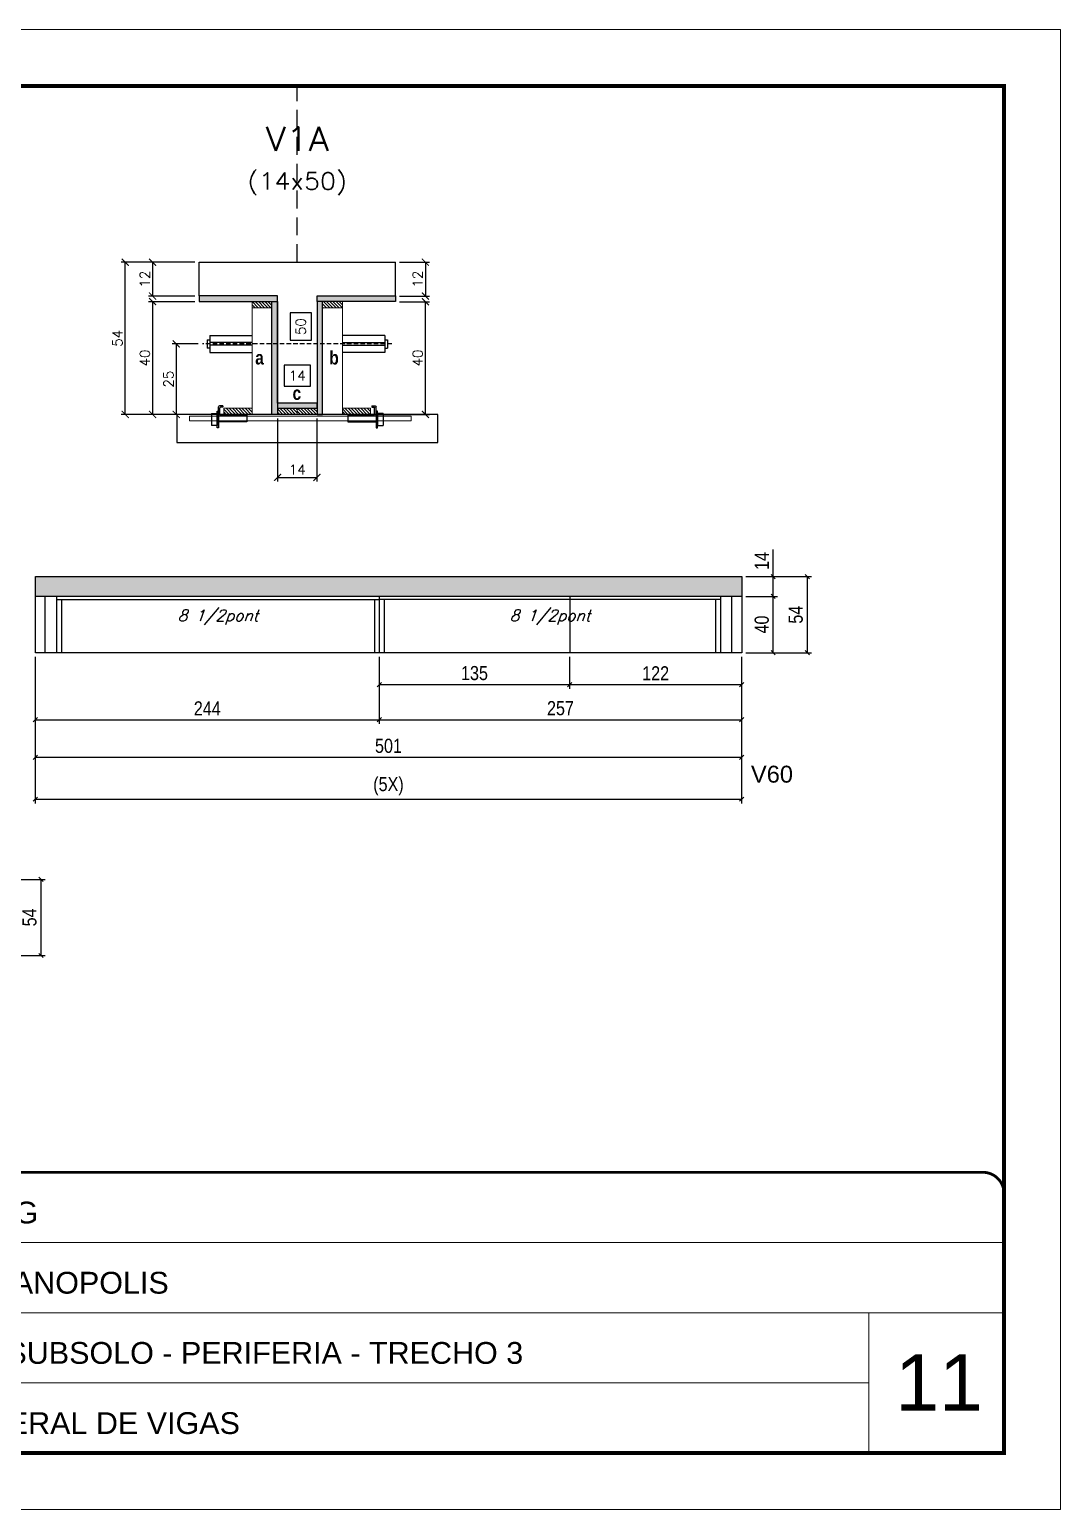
# Model space of a CAD drawing. Extents: x 0 to 6325, y 10169 to 19307.
# Drawn here: x 3924 to 4655, y 14763 to 15813 of the extents above; entities that cross this region are included whole.
import ezdxf
from ezdxf.enums import TextEntityAlignment as Align

# ---------------------------------------------------------------- set-up
doc = ezdxf.new("R2010")
doc.units = 0
for name, pattern in [('CONTINUO', [0]), ('DASHED', [0.75, 0.5, -0.25]), ('HIDDEN', [9.525, 6.35, -3.175])]:
    doc.linetypes.add(name, pattern=pattern)
for name, color, linetype in [('1', 1, 'Continuous'), ('5', 5, 'Continuous'), ('barrote', 251, 'Continuous'), ('COTA', 241, 'Continuous'), ('Cota Seção (2x)', 4, 'Continuous'), ('detalhes', 4, 'Continuous'), ('Hachura', 253, 'Continuous'), ('Painéis', 200, 'Continuous'), ('presilha', 1, 'Continuous'), ('SARR_2.2x7', 40, 'Continuous'), ('SARR_3.5x7', 81, 'Continuous'), ('TENSOR', 3, 'Continuous'), ('texto', 7, 'Continuous'), ('Texto de Titulo', 7, 'Continuous'), ('Texto Qtd Sarr', 242, 'Continuous')]:
    doc.layers.add(name, color=color, linetype=linetype)
for name, color, linetype, lineweight in [('CARIMBO', 255, 'Continuous', 9), ('CONCRETO', 251, 'Continuous', 25), ('Folhas', 255, 'Continuous', 9), ('Madeira', 126, 'Continuous', 18), ('SARRAFO DE PRESSAO', 251, 'DASHED', 9), ('SCO-___-LAJ', 2, 'Continuous', 0), ('Texto Seção', 7, 'Continuous', 15)]:
    doc.layers.add(name, color=color, linetype=linetype, lineweight=lineweight)
doc.styles.add('arial', font='arial.ttf')
doc.styles.add('COTA TECNICA', font='techl___.ttf', dxfattribs={"height": 10})
doc.styles.add('Romans', font='romans.shx')
doc.styles.get("Standard").update_dxf_attribs({"font": 'arial.ttf'})
doc.styles.add('TECNICA', font='techb___.ttf', dxfattribs={"height": 10})
doc.dimstyles.new('Cota Seção (2x)', dxfattribs={"dimtxt": 7, "dimasz": 5, "dimexe": 3, "dimexo": 3, "dimgap": 2, "dimtad": 3, "dimdec": 1, "dimlfac": 0.5, "dimzin": 12, "dimdsep": 46, "dimtxsty": 'Romans', "dimblk": 'ARCHTICK', "dimcen": 0, "dimclrd": 4, "dimclre": 4, "dimclrt": 1, "dimadec": 1, "dimazin": 3, "dimtfac": 1, "dimtdec": 1, "dimtmove": 0, "dimatfit": 3, "dimldrblk": 'OBLIQUE', "dimfxl": 1, "dimtolj": 1, "dimtzin": 12, "dimarcsym": 0})
doc.dimstyles.new('Cota Seção interna', dxfattribs={"dimtxt": 7, "dimasz": 6, "dimexe": 0.18, "dimexo": 2, "dimgap": -4, "dimtad": 3, "dimdec": 1, "dimlfac": 0.5, "dimzin": 12, "dimdsep": 46, "dimtxsty": 'Romans', "dimblk": 'ARCHTICK', "dimcen": 0.09, "dimse1": 1, "dimse2": 1, "dimsd1": 1, "dimsd2": 1, "dimclrd": 180, "dimclre": 5, "dimclrt": 1, "dimadec": 0, "dimazin": 3, "dimtfac": 1, "dimtdec": 1, "dimtofl": 0, "dimtmove": 0, "dimatfit": 3, "dimldrblk": 'ARCHTICK', "dimfxl": 1, "dimtolj": 1, "dimtzin": 0, "dimarcsym": 0})
doc.dimstyles.new('PAINEL', dxfattribs={"dimtxt": 10, "dimasz": 3, "dimexe": 3, "dimexo": 3, "dimgap": 3, "dimtad": 1, "dimdec": 1, "dimzin": 12, "dimdsep": 46, "dimtxsty": 'COTA TECNICA', "dimblk1": 'OBLIQUE', "dimblk2": 'OBLIQUE', "dimsah": 1, "dimcen": 0.9, "dimclrd": 4, "dimclre": 4, "dimclrt": 240, "dimadec": 1, "dimazin": 3, "dimtfac": 1, "dimtdec": 1, "dimtmove": 0, "dimatfit": 3, "dimfxl": 1, "dimtolj": 1, "dimtzin": 12, "dimarcsym": 0})
pattern_1 = [(315, (27046.3404, 7310.206), (1.12253202, 1.12253202), [])]

# ---------------------------------------------------------------- blocks, each defined once
blk = doc.blocks.new('9999999999')
at = {"color": 30, "linetype": 'CONTINUO'}
for p, q in [((98564.6, 34379.6), (99584, 34379.6)), ((98564.6, 34329.8), (99488, 34329.8)), ((99584, 34329.8), (99488, 34329.8)), ((99488, 34329.8), (99488, 34230.2)), ((98564.6, 34280), (99488, 34280))]:
    blk.add_line(p, q, dxfattribs=at)
at = {"color": 30, "linetype": 'CONTINUO', "const_width": 2}
blk.add_lwpolyline([(99584, 34230.2), (99584, 34414.4, 0.414214), (99569, 34429.4), (98229, 34429.4, 0.414214), (98214, 34414.4), (98214, 34245.2, 0.414214), (98229, 34230.2), (99584, 34230.2)], format="xyb", dxfattribs=at)
at = {"layer": 'Folhas'}
blk.add_lwpolyline([(98139, 34190.2), (99624, 34190.2), (99624, 35240.2), (98139, 35240.2)], close=True, dxfattribs=at)
at = {"layer": 'Folhas', "color": 30, "const_width": 3}
blk.add_lwpolyline([(98214, 34230.2), (99584, 34230.2), (99584, 35200.2), (98214, 35200.2)], close=True, dxfattribs=at)
at = {"color": 7, "linetype": 'Continuous', "ltscale": 5, "style": 'arial'}
for s, height, p in [('STOG', 15.48, (98837.7, 34393.1)), ('INDIANOPOLIS', 15.483, (98837.7, 34343.3)), ('01° SUBSOLO - PERIFERIA - TRECHO 3', 15.483, (98837.7, 34293.5)), ('LATERAL DE VIGAS', 15.483, (98837.7, 34243.7))]:
    blk.add_text(s, height=height, dxfattribs=at).set_placement(p)
blk = doc.blocks.new('titulo1')
at = {"layer": 'Defpoints', "color": 252, "linetype": 'HIDDEN', "ltscale": 2}
blk.add_line((0, 0), (0, 125), dxfattribs=at)
at = {"layer": 'Defpoints', "style": 'Romans', "oblique": 15}
blk.add_attdef('FOLHA', text='', height=10, dxfattribs=at).set_placement((0, 15.6), align=Align.MIDDLE_CENTER)
at = {"layer": 'Texto Qtd Sarr', "color": 3, "style": 'Romans', "oblique": 15}
for tag, height, p in [('TITULO', 17, (0, 71.4)), ('SEÇÃO', 12, (0, 41.5))]:
    blk.add_attdef(tag, text='', height=height, dxfattribs=at).set_placement(p, align=Align.MIDDLE_CENTER)
blk = doc.blocks.new('_ArchTick')
at = {"color": 0, "linetype": 'ByBlock', "const_width": 0.15}
blk.add_lwpolyline([(-0.5, -0.5), (0.5, 0.5)], dxfattribs=at)
blk = doc.blocks.new('*D150')
at = {"layer": 'COTA', "color": 4, "lineweight": -2, "transparency": 16777216}
for p, q in [((4041.1, 15647.8), (3988.7, 15647.8)), ((3991.7, 15539.8), (3991.7, 15647.8)), ((4063.1, 15539.8), (3988.7, 15539.8))]:
    blk.add_line(p, q, dxfattribs=at)
at = {"layer": 'Defpoints', "color": 0, "transparency": 16777216}
for p in [(3991.7, 15647.8), (4044.1, 15647.8), (4066.1, 15539.8)]:
    blk.add_point(p, dxfattribs=at)
at = {"layer": 'COTA', "color": 4, "lineweight": -2, "transparency": 16777216, "xscale": 5, "yscale": 5, "zscale": 5}
for p, rotation in [((3991.7, 15647.8), 90), ((3991.7, 15539.8), 270)]:
    blk.add_blockref('_ArchTick', p, dxfattribs=dict(at, rotation=rotation))
at = {"layer": 'COTA', "color": 1, "transparency": 16777216, "insert": (3986.2, 15593.8), "char_height": 7, "attachment_point": 5, "rotation": 90, "style": 'Romans'}
blk.add_mtext('\\A1;54', dxfattribs=at)
blk = doc.blocks.new('_Oblique')
at = {"layer": '1', "color": 0, "lineweight": -2}
blk.add_line((-0.5, -0.5), (0.5, 0.5), dxfattribs=at)
blk = doc.blocks.new('*D151')
at = {"layer": 'COTA', "color": 4, "lineweight": -2, "transparency": 16777216}
for p, q in [((4186.3, 15619.8), (4207.6, 15619.8)), ((4204.6, 15539.8), (4204.6, 15619.8)), ((4164.3, 15539.8), (4207.6, 15539.8))]:
    blk.add_line(p, q, dxfattribs=at)
at = {"layer": 'Defpoints', "color": 0, "transparency": 16777216}
for p in [(4183.3, 15619.8), (4204.6, 15619.8), (4161.3, 15539.8)]:
    blk.add_point(p, dxfattribs=at)
at = {"layer": 'COTA', "color": 4, "lineweight": -2, "transparency": 16777216, "xscale": 5, "yscale": 5, "zscale": 5}
for p, rotation in [((4204.6, 15619.8), 90), ((4204.6, 15539.8), 270)]:
    blk.add_blockref('_ArchTick', p, dxfattribs=dict(at, rotation=rotation))
at = {"layer": 'COTA', "color": 1, "transparency": 16777216, "insert": (4199.1, 15579.8), "char_height": 7, "attachment_point": 5, "rotation": 90, "style": 'Romans'}
blk.add_mtext('\\A1;40', dxfattribs=at)
blk = doc.blocks.new('*D152')
at = {"layer": 'Cota Seção (2x)', "color": 180, "lineweight": -2, "transparency": 16777216}
for p, q in [((4123.7, 15611.8), (4108.7, 15611.8)), ((4108.7, 15611.8), (4108.7, 15592.4)), ((4123.7, 15592.4), (4123.7, 15611.8)), ((4108.7, 15592.4), (4123.7, 15592.4))]:
    blk.add_line(p, q, dxfattribs=at)
at = {"layer": 'Defpoints', "color": 0, "transparency": 16777216}
for p in [(4127.7, 15647.8), (4127.7, 15647.8), (4127.7, 15547.8)]:
    blk.add_point(p, dxfattribs=at)
at = {"layer": 'Cota Seção (2x)', "color": 1, "transparency": 16777216, "insert": (4116.2, 15602.1), "char_height": 7, "attachment_point": 5, "rotation": 90, "style": 'Romans'}
blk.add_mtext('\\A1;50', dxfattribs=at)
blk = doc.blocks.new('*D153')
at = {"layer": 'COTA', "color": 4, "lineweight": -2, "transparency": 16777216}
for p, q in [((4041.1, 15647.8), (4008.1, 15647.8)), ((4011.1, 15647.8), (4011.1, 15623.8)), ((4041.1, 15623.8), (4008.1, 15623.8))]:
    blk.add_line(p, q, dxfattribs=at)
at = {"layer": 'Defpoints', "color": 0, "transparency": 16777216}
for p in [(4044.1, 15647.8), (4011.1, 15623.8), (4044.1, 15623.8)]:
    blk.add_point(p, dxfattribs=at)
at = {"layer": 'COTA', "color": 4, "lineweight": -2, "transparency": 16777216, "xscale": 5, "yscale": 5, "zscale": 5}
for p, rotation in [((4011.1, 15647.8), 90), ((4011.1, 15623.8), 270)]:
    blk.add_blockref('_ArchTick', p, dxfattribs=dict(at, rotation=rotation))
at = {"layer": 'COTA', "color": 1, "transparency": 16777216, "insert": (4005.6, 15635.8), "char_height": 7, "attachment_point": 5, "rotation": 90, "style": 'Romans'}
blk.add_mtext('\\A1;12', dxfattribs=at)
blk = doc.blocks.new('*D154')
at = {"layer": 'COTA', "color": 4, "lineweight": -2, "transparency": 16777216}
for p, q in [((4041.1, 15619.8), (4008.1, 15619.8)), ((4011.1, 15619.8), (4011.1, 15539.8)), ((4063.1, 15539.8), (4008.1, 15539.8))]:
    blk.add_line(p, q, dxfattribs=at)
at = {"layer": 'Defpoints', "color": 0, "transparency": 16777216}
for p in [(4044.1, 15619.8), (4011.1, 15539.8), (4066.1, 15539.8)]:
    blk.add_point(p, dxfattribs=at)
at = {"layer": 'COTA', "color": 4, "lineweight": -2, "transparency": 16777216, "xscale": 5, "yscale": 5, "zscale": 5}
for p, rotation in [((4011.1, 15619.8), 90), ((4011.1, 15539.8), 270)]:
    blk.add_blockref('_ArchTick', p, dxfattribs=dict(at, rotation=rotation))
at = {"layer": 'COTA', "color": 1, "transparency": 16777216, "insert": (4005.6, 15579.8), "char_height": 7, "attachment_point": 5, "rotation": 90, "style": 'Romans'}
blk.add_mtext('\\A1;40', dxfattribs=at)
blk = doc.blocks.new('PRESILHA METÁLICA 1')
at = {"layer": 'presilha'}
for p, q in [((7.5, 10.6), (7.5, 19.9)), ((12, 21), (8.6, 21)), ((9, 11.6), (9, 18.9)), ((12, 19.5), (9.6, 19.5)), ((12, 21), (12, 19.5)), ((0, 13), (6, 13)), ((0, 13), (0, 0)), ((6, 0), (0, 0)), ((6, 15.5), (7.5, 15.5)), ((6, -2.5), (6, 15.5)), ((6, 13), (6, 0)), ((7.5, 15.5), (7.5, -2.5)), ((37.5, 4.1), (7.5, 4.1)), ((37.5, 11), (9.6, 11)), ((37.5, 11), (37.5, 4.1)), ((7.5, -2.5), (6, -2.5))]:
    blk.add_line(p, q, dxfattribs=at)
for centre, radius, start, end in [((8.6, 19.9), 1.14, 90, 180), ((9.6, 18.9), 0.57, 90, 180), ((9.6, 11.6), 0.57, 180, 270)]:
    blk.add_arc(centre, radius, start, end, dxfattribs=at)
blk = doc.blocks.new('*D155')
at = {"layer": 'COTA', "color": 4, "lineweight": -2, "transparency": 16777216}
for p, q in [((4099.7, 15536.8), (4099.7, 15492.1)), ((4127.7, 15536.8), (4127.7, 15492.1)), ((4099.7, 15495.1), (4127.7, 15495.1))]:
    blk.add_line(p, q, dxfattribs=at)
at = {"layer": 'Defpoints', "color": 0, "transparency": 16777216}
for p in [(4099.7, 15539.8), (4127.7, 15539.8), (4127.7, 15495.1)]:
    blk.add_point(p, dxfattribs=at)
at = {"layer": 'COTA', "color": 4, "lineweight": -2, "transparency": 16777216, "xscale": 5, "yscale": 5, "zscale": 5, "rotation": 180}
blk.add_blockref('_ArchTick', (4099.7, 15495.1), dxfattribs=at)
at = {"layer": 'COTA', "color": 4, "lineweight": -2, "transparency": 16777216, "xscale": 5, "yscale": 5, "zscale": 5}
blk.add_blockref('_ArchTick', (4127.7, 15495.1), dxfattribs=at)
at = {"layer": 'COTA', "color": 1, "transparency": 16777216, "insert": (4113.7, 15500.6), "char_height": 7, "attachment_point": 5, "style": 'Romans'}
blk.add_mtext('\\A1;14', dxfattribs=at)
blk = doc.blocks.new('*D531')
at = {"layer": 'COTA', "color": 4, "lineweight": -2, "transparency": 16777216}
for p, q in [((4043.4, 15589.8), (4024.9, 15589.8)), ((4027.9, 15589.8), (4027.9, 15539.8)), ((4043.4, 15539.8), (4024.9, 15539.8))]:
    blk.add_line(p, q, dxfattribs=at)
at = {"layer": 'Defpoints', "color": 0, "transparency": 16777216}
for p in [(4046.4, 15589.8), (4027.9, 15539.8), (4046.4, 15539.8)]:
    blk.add_point(p, dxfattribs=at)
at = {"layer": 'COTA', "color": 4, "lineweight": -2, "transparency": 16777216, "xscale": 5, "yscale": 5, "zscale": 5}
for p, rotation in [((4027.9, 15589.8), 90), ((4027.9, 15539.8), 270)]:
    blk.add_blockref('_ArchTick', p, dxfattribs=dict(at, rotation=rotation))
at = {"layer": 'COTA', "color": 1, "transparency": 16777216, "insert": (4022.4, 15564.8), "char_height": 7, "attachment_point": 5, "rotation": 90, "style": 'Romans'}
blk.add_mtext('\\A1;25', dxfattribs=at)
blk = doc.blocks.new('*D156')
at = {"layer": 'Cota Seção (2x)', "color": 180, "lineweight": -2, "transparency": 16777216}
for p, q in [((4123.1, 15574.8), (4104.4, 15574.8)), ((4104.4, 15574.8), (4104.4, 15559.8)), ((4123.1, 15559.8), (4123.1, 15574.8)), ((4104.4, 15559.8), (4123.1, 15559.8))]:
    blk.add_line(p, q, dxfattribs=at)
at = {"layer": 'Defpoints', "color": 0, "transparency": 16777216}
for p in [(4099.7, 15555.8), (4127.7, 15555.8), (4127.7, 15555.8)]:
    blk.add_point(p, dxfattribs=at)
at = {"layer": 'Cota Seção (2x)', "color": 1, "transparency": 16777216, "insert": (4113.7, 15567.3), "char_height": 7, "attachment_point": 5, "style": 'Romans'}
blk.add_mtext('\\A1;14', dxfattribs=at)
blk = doc.blocks.new('*D148')
at = {"layer": 'COTA', "color": 4, "lineweight": -2, "transparency": 16777216}
for p, q in [((4186.3, 15647.8), (4207.6, 15647.8)), ((4204.6, 15647.8), (4204.6, 15623.8)), ((4186.3, 15623.8), (4207.6, 15623.8))]:
    blk.add_line(p, q, dxfattribs=at)
at = {"layer": 'Defpoints', "color": 0, "transparency": 16777216}
for p in [(4183.3, 15647.8), (4183.3, 15623.8), (4204.6, 15623.8)]:
    blk.add_point(p, dxfattribs=at)
at = {"layer": 'COTA', "color": 4, "lineweight": -2, "transparency": 16777216, "xscale": 5, "yscale": 5, "zscale": 5}
for p, rotation in [((4204.6, 15647.8), 90), ((4204.6, 15623.8), 270)]:
    blk.add_blockref('_ArchTick', p, dxfattribs=dict(at, rotation=rotation))
at = {"layer": 'COTA', "color": 1, "transparency": 16777216, "insert": (4199.1, 15635.8), "char_height": 7, "attachment_point": 5, "rotation": 90, "style": 'Romans'}
blk.add_mtext('\\A1;12', dxfattribs=at)
blk = doc.blocks.new('*D540')
at = {"layer": 'COTA', "color": 4, "lineweight": -2, "transparency": 16777216}
for p, q in [((3927.9, 15367.7), (3927.9, 15320.2)), ((4171.9, 15367.7), (4171.9, 15320.2)), ((3927.9, 15323.2), (4171.9, 15323.2))]:
    blk.add_line(p, q, dxfattribs=at)
at = {"layer": 'Defpoints', "color": 0, "transparency": 16777216}
for p in [(3927.9, 15370.7), (4171.9, 15370.7), (4171.9, 15323.2)]:
    blk.add_point(p, dxfattribs=at)
at = {"layer": 'COTA', "color": 4, "lineweight": -2, "transparency": 16777216, "xscale": 3, "yscale": 3, "zscale": 3, "rotation": 180}
blk.add_blockref('_Oblique', (3927.9, 15323.2), dxfattribs=at)
at = {"layer": 'COTA', "color": 4, "lineweight": -2, "transparency": 16777216, "xscale": 3, "yscale": 3, "zscale": 3}
blk.add_blockref('_Oblique', (4171.9, 15323.2), dxfattribs=at)
at = {"layer": 'COTA', "color": 240, "transparency": 16777216, "insert": (4049.9, 15331.2), "char_height": 10, "attachment_point": 5, "style": 'COTA TECNICA'}
blk.add_mtext('\\A1;244', dxfattribs=at)
blk = doc.blocks.new('*D541')
at = {"layer": 'COTA', "color": 4, "lineweight": -2, "transparency": 16777216}
for p, q in [((4171.9, 15367.7), (4171.9, 15320.2)), ((4428.9, 15367.7), (4428.9, 15320.2)), ((4171.9, 15323.2), (4428.9, 15323.2))]:
    blk.add_line(p, q, dxfattribs=at)
at = {"layer": 'Defpoints', "color": 0, "transparency": 16777216}
for p in [(4171.9, 15370.7), (4428.9, 15370.7), (4428.9, 15323.2)]:
    blk.add_point(p, dxfattribs=at)
at = {"layer": 'COTA', "color": 4, "lineweight": -2, "transparency": 16777216, "xscale": 3, "yscale": 3, "zscale": 3, "rotation": 180}
blk.add_blockref('_Oblique', (4171.9, 15323.2), dxfattribs=at)
at = {"layer": 'COTA', "color": 4, "lineweight": -2, "transparency": 16777216, "xscale": 3, "yscale": 3, "zscale": 3}
blk.add_blockref('_Oblique', (4428.9, 15323.2), dxfattribs=at)
at = {"layer": 'COTA', "color": 240, "transparency": 16777216, "insert": (4300.4, 15331.3), "char_height": 10, "attachment_point": 5, "style": 'COTA TECNICA'}
blk.add_mtext('\\A1;257', dxfattribs=at)
blk = doc.blocks.new('*D542')
at = {"layer": 'COTA', "color": 4, "lineweight": -2, "transparency": 16777216}
for p, q in [((4306.9, 15367.7), (4306.9, 15345)), ((4428.9, 15367.7), (4428.9, 15345)), ((4428.9, 15348), (4306.9, 15348))]:
    blk.add_line(p, q, dxfattribs=at)
at = {"layer": 'Defpoints', "color": 0, "transparency": 16777216}
for p in [(4306.9, 15370.7), (4428.9, 15370.7), (4306.9, 15348)]:
    blk.add_point(p, dxfattribs=at)
at = {"layer": 'COTA', "color": 4, "lineweight": -2, "transparency": 16777216, "xscale": 3, "yscale": 3, "zscale": 3, "rotation": 180}
blk.add_blockref('_Oblique', (4306.9, 15348), dxfattribs=at)
at = {"layer": 'COTA', "color": 4, "lineweight": -2, "transparency": 16777216, "xscale": 3, "yscale": 3, "zscale": 3}
blk.add_blockref('_Oblique', (4428.9, 15348), dxfattribs=at)
at = {"layer": 'COTA', "color": 240, "transparency": 16777216, "insert": (4367.9, 15356.1), "char_height": 10, "attachment_point": 5, "style": 'COTA TECNICA'}
blk.add_mtext('\\A1;122', dxfattribs=at)
blk = doc.blocks.new('*D165')
at = {"layer": 'COTA', "color": 4, "lineweight": -2, "transparency": 16777216}
for p, q in [((4171.9, 15367.7), (4171.9, 15345)), ((4306.9, 15367.7), (4306.9, 15345)), ((4306.9, 15348), (4171.9, 15348))]:
    blk.add_line(p, q, dxfattribs=at)
at = {"layer": 'Defpoints', "color": 0, "transparency": 16777216}
for p in [(4171.9, 15370.7), (4306.9, 15370.7), (4171.9, 15348)]:
    blk.add_point(p, dxfattribs=at)
at = {"layer": 'COTA', "color": 4, "lineweight": -2, "transparency": 16777216, "xscale": 3, "yscale": 3, "zscale": 3, "rotation": 180}
blk.add_blockref('_Oblique', (4171.9, 15348), dxfattribs=at)
at = {"layer": 'COTA', "color": 4, "lineweight": -2, "transparency": 16777216, "xscale": 3, "yscale": 3, "zscale": 3}
blk.add_blockref('_Oblique', (4306.9, 15348), dxfattribs=at)
at = {"layer": 'COTA', "color": 240, "transparency": 16777216, "insert": (4239.4, 15356.2), "char_height": 10, "attachment_point": 5, "style": 'COTA TECNICA'}
blk.add_mtext('\\A1;135', dxfattribs=at)
blk = doc.blocks.new('*D543')
at = {"layer": 'COTA', "color": 4, "lineweight": -2, "transparency": 16777216}
for p, q in [((3927.9, 15367.7), (3927.9, 15293.5)), ((4428.9, 15367.7), (4428.9, 15293.5)), ((3927.9, 15296.5), (4428.9, 15296.5))]:
    blk.add_line(p, q, dxfattribs=at)
at = {"layer": 'Defpoints', "color": 0, "transparency": 16777216}
for p in [(3927.9, 15370.7), (4428.9, 15370.7), (4428.9, 15296.5)]:
    blk.add_point(p, dxfattribs=at)
at = {"layer": 'COTA', "color": 4, "lineweight": -2, "transparency": 16777216, "xscale": 3, "yscale": 3, "zscale": 3, "rotation": 180}
blk.add_blockref('_Oblique', (3927.9, 15296.5), dxfattribs=at)
at = {"layer": 'COTA', "color": 4, "lineweight": -2, "transparency": 16777216, "xscale": 3, "yscale": 3, "zscale": 3}
blk.add_blockref('_Oblique', (4428.9, 15296.5), dxfattribs=at)
at = {"layer": 'COTA', "color": 240, "transparency": 16777216, "insert": (4178.4, 15304.6), "char_height": 10, "attachment_point": 5, "style": 'COTA TECNICA'}
blk.add_mtext('\\A1;501', dxfattribs=at)
blk = doc.blocks.new('*D544')
at = {"layer": 'COTA', "color": 4, "lineweight": -2, "transparency": 16777216}
for p, q in [((3927.9, 15367.7), (3927.9, 15263.8)), ((4428.9, 15367.7), (4428.9, 15263.8)), ((3927.9, 15266.8), (4428.9, 15266.8))]:
    blk.add_line(p, q, dxfattribs=at)
at = {"layer": 'Defpoints', "color": 0, "transparency": 16777216}
for p in [(3927.9, 15370.7), (4428.9, 15370.7), (4428.9, 15266.8)]:
    blk.add_point(p, dxfattribs=at)
at = {"layer": 'COTA', "color": 4, "lineweight": -2, "transparency": 16777216, "xscale": 3, "yscale": 3, "zscale": 3, "rotation": 180}
blk.add_blockref('_Oblique', (3927.9, 15266.8), dxfattribs=at)
at = {"layer": 'COTA', "color": 4, "lineweight": -2, "transparency": 16777216, "xscale": 3, "yscale": 3, "zscale": 3}
blk.add_blockref('_Oblique', (4428.9, 15266.8), dxfattribs=at)
at = {"layer": 'COTA', "color": 240, "transparency": 16777216, "insert": (4178.4, 15276), "char_height": 10, "attachment_point": 5, "style": 'COTA TECNICA'}
blk.add_mtext('\\A1;(5X)', dxfattribs=at)
blk = doc.blocks.new('*D161')
at = {"layer": 'COTA', "color": 4, "lineweight": -2, "transparency": 16777216}
for p, q in [((3888.4, 15209.9), (3934.9, 15209.9)), ((3931.9, 15209.9), (3931.9, 15155.9)), ((3888.4, 15155.9), (3934.9, 15155.9))]:
    blk.add_line(p, q, dxfattribs=at)
at = {"layer": 'Defpoints', "color": 0, "transparency": 16777216}
for p in [(3885.4, 15209.9), (3885.4, 15155.9), (3931.9, 15155.9)]:
    blk.add_point(p, dxfattribs=at)
at = {"layer": 'COTA', "color": 4, "lineweight": -2, "transparency": 16777216, "xscale": 3, "yscale": 3, "zscale": 3}
for p, rotation in [((3931.9, 15209.9), 90), ((3931.9, 15155.9), 270)]:
    blk.add_blockref('_Oblique', p, dxfattribs=dict(at, rotation=rotation))
at = {"layer": 'COTA', "color": 240, "transparency": 16777216, "insert": (3923.8, 15182.9), "char_height": 10, "attachment_point": 5, "rotation": 90, "style": 'COTA TECNICA'}
blk.add_mtext('\\A1;54', dxfattribs=at)
blk = doc.blocks.new('*D162')
at = {"layer": 'COTA', "color": 4, "lineweight": -2, "transparency": 16777216}
for p, q in [((4451.3, 15424.7), (4451.3, 15443.9)), ((4431.9, 15424.7), (4454.3, 15424.7)), ((4451.3, 15410.7), (4451.3, 15424.7)), ((4431.9, 15410.7), (4454.3, 15410.7))]:
    blk.add_line(p, q, dxfattribs=at)
at = {"layer": 'Defpoints', "color": 0, "transparency": 16777216}
for p in [(4428.9, 15424.7), (4451.3, 15424.7), (4428.9, 15410.7)]:
    blk.add_point(p, dxfattribs=at)
at = {"layer": 'COTA', "color": 4, "lineweight": -2, "transparency": 16777216, "xscale": 3, "yscale": 3, "zscale": 3}
for p, rotation in [((4451.3, 15424.7), 90), ((4451.3, 15410.7), 270)]:
    blk.add_blockref('_Oblique', p, dxfattribs=dict(at, rotation=rotation))
at = {"layer": 'COTA', "color": 240, "transparency": 16777216, "insert": (4443.2, 15435.8), "char_height": 10, "attachment_point": 5, "rotation": 90, "style": 'COTA TECNICA'}
blk.add_mtext('\\A1;14', dxfattribs=at)
blk = doc.blocks.new('*D163')
at = {"layer": 'COTA', "color": 4, "lineweight": -2, "transparency": 16777216}
for p, q in [((4431.9, 15410.7), (4454.3, 15410.7)), ((4451.3, 15370.7), (4451.3, 15410.7)), ((4431.9, 15370.7), (4454.3, 15370.7))]:
    blk.add_line(p, q, dxfattribs=at)
at = {"layer": 'Defpoints', "color": 0, "transparency": 16777216}
for p in [(4428.9, 15410.7), (4451.3, 15410.7), (4428.9, 15370.7)]:
    blk.add_point(p, dxfattribs=at)
at = {"layer": 'COTA', "color": 4, "lineweight": -2, "transparency": 16777216, "xscale": 3, "yscale": 3, "zscale": 3}
for p, rotation in [((4451.3, 15410.7), 90), ((4451.3, 15370.7), 270)]:
    blk.add_blockref('_Oblique', p, dxfattribs=dict(at, rotation=rotation))
at = {"layer": 'COTA', "color": 240, "transparency": 16777216, "insert": (4443.2, 15390.7), "char_height": 10, "attachment_point": 5, "rotation": 90, "style": 'COTA TECNICA'}
blk.add_mtext('\\A1;40', dxfattribs=at)
blk = doc.blocks.new('*D164')
at = {"layer": 'COTA', "color": 4, "lineweight": -2, "transparency": 16777216}
for p, q in [((4431.9, 15424.7), (4478.5, 15424.7)), ((4475.5, 15424.7), (4475.5, 15370.7)), ((4431.9, 15370.7), (4478.5, 15370.7))]:
    blk.add_line(p, q, dxfattribs=at)
at = {"layer": 'Defpoints', "color": 0, "transparency": 16777216}
for p in [(4428.9, 15424.7), (4428.9, 15370.7), (4475.5, 15370.7)]:
    blk.add_point(p, dxfattribs=at)
at = {"layer": 'COTA', "color": 4, "lineweight": -2, "transparency": 16777216, "xscale": 3, "yscale": 3, "zscale": 3}
for p, rotation in [((4475.5, 15424.7), 90), ((4475.5, 15370.7), 270)]:
    blk.add_blockref('_Oblique', p, dxfattribs=dict(at, rotation=rotation))
at = {"layer": 'COTA', "color": 240, "transparency": 16777216, "insert": (4467.3, 15397.7), "char_height": 10, "attachment_point": 5, "rotation": 90, "style": 'COTA TECNICA'}
blk.add_mtext('\\A1;54', dxfattribs=at)

msp = doc.modelspace()

# ---------------------------------------------------------------- hatches: boundary and pattern name
at = {"layer": 'COTA'}
h = msp.add_hatch(dxfattribs=at)
h.set_pattern_fill('AR-CONC', color=256, scale=0.03)
h.set_pattern_definition([(50, (574.107, 1187.2386), (5.4655401, -0.4781726), [0.5715, -6.2865]), (355, (574.107, 1187.2386), (-1.0573026, 5.7317054), [0.4572, -5.0292175]), (100.451445, (574.5624, 1187.199), (4.4082374, 5.2535326), [0.4857003, -5.3427073]), (46.1842, (574.107, 1188.7626), (8.1323712, -1.2612698), [0.85725, -9.42975]), (96.63556, (574.785, 1188.6575), (7.122124, 7.4227837), [0.7285507, -8.0140682]), (351.18415, (574.107, 1188.763), (7.122124, 7.4227837), [0.685799, -7.543792]), (21, (574.869, 1188.3816), (4.5484317, -3.067956), [0.5715, -6.2865]), (326, (574.869, 1188.3816), (1.8540609, 5.525639), [0.4572, -5.0292]), (71.451445, (575.248, 1188.126), (6.4024926, 2.457683), [0.4857003, -5.3426981]), (37.5, (574.107, 1187.2386), (0.0926581, 2.53665117), [0, -4.96824, 0, -5.1054, 0, -5.04825]), (7.5, (574.107, 1187.2386), (2.0045899, 3.00541724), [0, -2.91084, 0, -4.85394, 0, -1.92405]), (327.5, (572.4077, 1187.2386), (4.06771786, -0.17186232), [0, -1.905, 0, -5.9436, 0, -7.8867]), (317.5, (571.6457, 1187.2386), (4.4438754, 0.7627947), [0, -2.4765, 0, -3.94716, 0, -5.6007])])
h.paths.add_polyline_path([(4428.95, 15424.74), (3927.95, 15424.74), (3927.95, 15410.74), (4428.95, 15410.74)])
at = {"layer": 'Hachura'}
h = msp.add_hatch(color=256, dxfattribs=at)
h.dxf.hatch_style = 1
h.paths.add_polyline_path([(4099.72, 15619.85), (4099.72, 15623.85), (4044.12, 15623.85), (4044.12, 15619.85)])
h = msp.add_hatch(dxfattribs=at)
h.set_pattern_fill('ANSI31', color=256, scale=0.5, angle=270, style=0)
h.set_pattern_definition([(315, (27056.3404, 7312.206), (1.12253202, 1.12253202), [])])
h.paths.add_polyline_path([(4095.72, 15615.45), (4095.72, 15619.85), (4081.72, 15619.85), (4081.72, 15615.45)])
h = msp.add_hatch(color=256, dxfattribs=at)
h.dxf.hatch_style = 1
h.paths.add_polyline_path([(4095.72, 15619.85), (4099.72, 15619.85), (4099.72, 15539.85), (4095.72, 15539.85)])
h = msp.add_hatch(color=256, dxfattribs=at)
h.dxf.hatch_style = 1
h.paths.add_polyline_path([(4127.72, 15619.85), (4127.72, 15623.85), (4183.32, 15623.85), (4183.32, 15619.85)])
h = msp.add_hatch(color=256, dxfattribs=at)
h.dxf.hatch_style = 1
h.paths.add_polyline_path([(4131.72, 15619.85), (4127.72, 15619.85), (4127.72, 15539.85), (4131.72, 15539.85)])
h = msp.add_hatch(dxfattribs=at)
h.set_pattern_fill('ANSI31', color=256, scale=0.5, angle=270, style=0)
h.set_pattern_definition([(315, (27046.3404, 7312.206), (1.12253202, 1.12253202), [])])
h.paths.add_polyline_path([(4131.72, 15615.45), (4131.72, 15619.85), (4145.72, 15619.85), (4145.72, 15615.45)])
h = msp.add_hatch(dxfattribs=at)
h.set_pattern_fill('ANSI31', color=256, scale=0.5, angle=270, style=0)
h.set_pattern_definition([(315, (27056.3404, 7310.206), (1.12253202, 1.12253202), [])])
h.paths.add_polyline_path([(4061.72, 15539.85), (4061.72, 15544.25), (4081.72, 15544.25), (4081.72, 15539.85)])
h = msp.add_hatch(color=256, dxfattribs=at)
h.dxf.hatch_style = 1
h.paths.add_polyline_path([(4127.72, 15544.25), (4127.72, 15547.85), (4099.72, 15547.85), (4099.72, 15544.25)])
h = msp.add_hatch(dxfattribs=at)
h.set_pattern_fill('ANSI31', color=256, scale=0.5, angle=270, style=0)
h.set_pattern_definition([(315, (27056.3404, 7310.206), (1.12253202, 1.12253202), [])])
h.paths.add_polyline_path([(4099.72, 15539.85), (4099.72, 15544.25), (4113.72, 15544.25), (4113.72, 15539.85)])
h = msp.add_hatch(dxfattribs=at)
h.set_pattern_fill('ANSI31', color=256, scale=0.5, angle=270, style=0)
h.set_pattern_definition(pattern_1)
h.paths.add_polyline_path([(4127.72, 15539.85), (4127.72, 15544.25), (4113.72, 15544.25), (4113.72, 15539.85)])
h = msp.add_hatch(dxfattribs=at)
h.set_pattern_fill('ANSI31', color=256, scale=0.5, angle=270, style=0)
h.set_pattern_definition(pattern_1)
h.paths.add_polyline_path([(4165.72, 15539.85), (4165.72, 15544.25), (4145.72, 15544.25), (4145.72, 15539.85)])

# ---------------------------------------------------------------- linework, layer by layer
at = {"ltscale": 3}
for p, q in [((4049.72, 15592.82), (4049.72, 15586.82)), ((4049.72, 15592.82), (4051.72, 15592.82)), ((4051.72, 15595.82), (4051.72, 15583.82)), ((4051.72, 15595.82), (4081.72, 15595.82)), ((4175.72, 15595.82), (4145.72, 15595.82)), ((4175.72, 15595.82), (4175.72, 15583.82)), ((4175.72, 15592.82), (4177.72, 15592.82)), ((4177.72, 15592.82), (4177.72, 15586.82)), ((4051.72, 15586.82), (4049.72, 15586.82)), ((4081.72, 15590.82), (4051.72, 15590.82)), ((4081.72, 15588.82), (4051.72, 15588.82)), ((4051.72, 15583.82), (4081.72, 15583.82)), ((4145.72, 15590.82), (4175.72, 15590.82)), ((4145.72, 15588.82), (4175.72, 15588.82)), ((4175.72, 15583.82), (4145.72, 15583.82)), ((4175.72, 15586.82), (4177.72, 15586.82))]:
    msp.add_line(p, q, dxfattribs=at)
at = {"layer": 'barrote'}
msp.add_lwpolyline([(4028.27, 15519.85), (4213.45, 15519.85), (4213.45, 15539.85), (4028.27, 15539.85)], close=True, dxfattribs=at)
at = {"layer": 'CONCRETO'}
for p, q in [((4044.12, 15623.85), (4044.12, 15647.85)), ((4044.12, 15647.85), (4183.32, 15647.85)), ((4183.32, 15623.85), (4183.32, 15647.85)), ((4099.72, 15623.85), (4044.12, 15623.85)), ((4099.72, 15547.85), (4099.72, 15623.85)), ((4127.72, 15619.85), (4127.72, 15547.85)), ((4127.72, 15547.85), (4099.72, 15547.85))]:
    msp.add_line(p, q, dxfattribs=at)
at = {"layer": 'COTA'}
for p, q in [((3927.95, 15424.74), (4428.95, 15424.74)), ((3927.95, 15410.74), (3927.95, 15424.74)), ((4428.95, 15424.74), (4428.95, 15410.74))]:
    msp.add_line(p, q, dxfattribs=at)
at = {"layer": 'Madeira'}
for points in [[(4095.72, 15615.45), (4095.72, 15619.85), (4081.72, 15619.85), (4081.72, 15615.45)], [(4095.72, 15619.85), (4081.72, 15619.85), (4081.72, 15539.85), (4095.72, 15539.85)], [(4131.72, 15615.45), (4131.72, 15619.85), (4145.72, 15619.85), (4145.72, 15615.45)], [(4131.72, 15619.85), (4145.72, 15619.85), (4145.72, 15539.85), (4131.72, 15539.85)], [(4061.72, 15539.85), (4061.72, 15544.25), (4081.72, 15544.25), (4081.72, 15539.85)], [(4099.72, 15539.85), (4099.72, 15544.25), (4113.72, 15544.25), (4113.72, 15539.85)], [(4127.72, 15539.85), (4127.72, 15544.25), (4113.72, 15544.25), (4113.72, 15539.85)], [(4165.72, 15539.85), (4165.72, 15544.25), (4145.72, 15544.25), (4145.72, 15539.85)]]:
    msp.add_lwpolyline(points, close=True, dxfattribs=at)
at = {"layer": 'Painéis', "linetype": 'ByBlock'}
for p, q in [((3927.95, 15410.74), (4428.95, 15410.74)), ((3927.95, 15370.74), (3927.95, 15410.74)), ((4171.95, 15370.74), (4171.95, 15410.74)), ((4306.95, 15410.74), (4306.95, 15370.74)), ((4428.95, 15410.74), (4428.95, 15370.74)), ((4428.95, 15370.74), (3927.95, 15370.74))]:
    msp.add_line(p, q, dxfattribs=at)
at = {"layer": 'Painéis'}
for points in [[(4099.72, 15619.85), (4099.72, 15623.85), (4044.12, 15623.85), (4044.12, 15619.85)], [(4095.72, 15619.85), (4099.72, 15619.85), (4099.72, 15539.85), (4095.72, 15539.85)], [(4127.72, 15619.85), (4127.72, 15623.85), (4183.32, 15623.85), (4183.32, 15619.85)], [(4131.72, 15619.85), (4127.72, 15619.85), (4127.72, 15539.85), (4131.72, 15539.85)], [(4127.72, 15544.25), (4127.72, 15547.85), (4099.72, 15547.85), (4099.72, 15544.25)]]:
    msp.add_lwpolyline(points, close=True, dxfattribs=at)
at = {"layer": 'SARR_2.2x7', "linetype": 'Continuous'}
for p, q in [((3934.95, 15370.74), (3934.95, 15410.74)), ((3942.95, 15408.54), (4171.95, 15408.54)), ((4413.95, 15408.54), (4171.95, 15408.54)), ((4421.95, 15370.74), (4421.95, 15410.74))]:
    msp.add_line(p, q, dxfattribs=at)
at = {"layer": 'SARR_3.5x7'}
for p, q in [((3942.95, 15410.74), (3942.95, 15370.74)), ((3946.45, 15408.54), (3946.45, 15370.74)), ((4168.45, 15408.54), (4168.45, 15370.74)), ((4175.45, 15408.54), (4175.45, 15370.74)), ((4410.45, 15408.54), (4410.45, 15370.74)), ((4413.95, 15410.74), (4413.95, 15370.74))]:
    msp.add_line(p, q, dxfattribs=at)
at = {"layer": 'SCO-___-LAJ', "color": 1}
msp.add_lwpolyline([(4037.27, 15538.52), (4194.57, 15538.52), (4194.57, 15535.32), (4037.27, 15535.32)], close=True, dxfattribs=at)
at = {"layer": 'TENSOR', "linetype": 'HIDDEN', "ltscale": 0.5}
msp.add_line((4180.72, 15589.82), (4046.42, 15589.82), dxfattribs=at)

# ---------------------------------------------------------------- block references
at = {"layer": 'presilha', "yscale": 0.6666666666666666, "zscale": 0.6666666666666666}
for p, xscale in [((4052.85, 15531.88), 0.6666666666666666), ((4174.59, 15531.88), -0.6666666666666666)]:
    msp.add_blockref('PRESILHA METÁLICA 1', p, dxfattribs=dict(at, xscale=xscale))
at = {"layer": 'SARRAFO DE PRESSAO', "color": 6, "linetype": 'ByBlock'}
msp.add_blockref('9999999999', (-94968.98, -19427.36), dxfattribs=at)
at = {"layer": 'Texto Seção'}
ref = msp.add_blockref('titulo1', (4113.72, 15647.85), dxfattribs=at)
ref.add_attrib('TITULO', 'V1A', dxfattribs={"layer": 'Texto de Titulo', "color": 7, "height": 17, "style": 'Romans', "width": 1.1}).set_placement((4113.72, 15735.35), align=Align.MIDDLE_CENTER)
ref.add_attrib('SEÇÃO', '(14x50)', dxfattribs={"layer": 'Texto de Titulo', "color": 7, "height": 12, "style": 'Romans', "width": 1.1}).set_placement((4113.72, 15705.35), align=Align.MIDDLE_CENTER)

# ---------------------------------------------------------------- texts
at = {"layer": '5', "linetype": 'Continuous'}
msp.add_text('V60', height=12, rotation=0.00004, dxfattribs=at).set_placement((4435.51, 15278.54))
at = {"layer": 'CARIMBO', "style": 'arial'}
msp.add_text('11', height=40, dxfattribs=at).set_placement((4537.86, 14832.99))
at = {"layer": 'detalhes', "style": 'TECNICA'}
for s, p in [('a', (4083.89, 15575.24)), ('b', (4136.43, 15575.22)), ('c', (4110.36, 15550.09))]:
    msp.add_text(s, height=9.6, dxfattribs=at).set_placement(p)
at = {"layer": 'texto', "color": 2, "char_height": 8, "attachment_point": 5, "style": 'Romans'}
for insert in [(4057.45, 15395.86), (4292.95, 15395.86)]:
    msp.add_mtext('{\\Q19;\\C256;8 1/2pont}', dxfattribs=dict(at, insert=insert))

# ---------------------------------------------------------------- dimensions: what is measured, and where the dimension line sits
at = {"layer": 'COTA'}
for base, p1, p2, dimstyle, picture, middle in [((3991.74, 15647.85), (4066.12, 15539.85), (4044.12, 15647.85), 'Cota Seção (2x)', '*D150', (3986.24, 15593.85)), ((4011.06, 15623.85), (4044.12, 15647.85), (4044.12, 15623.85), 'Cota Seção (2x)', '*D153', (4005.56, 15635.85)), ((4204.59, 15623.85), (4183.32, 15647.85), (4183.32, 15623.85), 'Cota Seção (2x)', '*D148', (4199.09, 15635.85)), ((4011.06, 15539.85), (4044.12, 15619.85), (4066.12, 15539.85), 'Cota Seção (2x)', '*D154', (4005.56, 15579.85)), ((4204.59, 15619.85), (4161.32, 15539.85), (4183.32, 15619.85), 'Cota Seção (2x)', '*D151', (4199.09, 15579.85)), ((4027.86, 15539.85), (4046.42, 15589.82), (4046.42, 15539.85), 'Cota Seção (2x)', '*D531', (4022.36, 15564.83)), ((4451.26, 15424.74), (4428.95, 15410.74), (4428.95, 15424.74), 'PAINEL', '*D162', (4443.19, 15435.8)), ((4475.45, 15370.74), (4428.95, 15424.74), (4428.95, 15370.74), 'PAINEL', '*D164', (4467.34, 15397.74)), ((4451.26, 15410.74), (4428.95, 15370.74), (4428.95, 15410.74), 'PAINEL', '*D163', (4443.16, 15390.74)), ((3931.87, 15155.93), (3885.36, 15209.93), (3885.36, 15155.93), 'PAINEL', '*D161', (3923.76, 15182.93))]:
    dim = msp.add_linear_dim(base=base, p1=p1, p2=p2, angle=90, dimstyle=dimstyle, dxfattribs=at)
    dim.commit()
    dim.dimension.update_dxf_attribs({"geometry": picture, "text_midpoint": middle})
for base, p1, p2, dimstyle, picture, middle in [((4127.72, 15495.12), (4099.72, 15539.85), (4127.72, 15539.85), 'Cota Seção (2x)', '*D155', (4113.72, 15500.62)), ((4171.95, 15323.16), (3927.95, 15370.74), (4171.95, 15370.74), 'PAINEL', '*D540', (4049.95, 15331.24)), ((4428.95, 15296.47), (3927.95, 15370.74), (4428.95, 15370.74), 'PAINEL', '*D543', (4178.45, 15304.58)), ((4428.95, 15323.16), (4171.95, 15370.74), (4428.95, 15370.74), 'PAINEL', '*D541', (4300.45, 15331.27)), ((4171.95, 15348.02), (4306.95, 15370.74), (4171.95, 15370.74), 'PAINEL', '*D165', (4239.45, 15356.24)), ((4306.95, 15348.02), (4428.95, 15370.74), (4306.95, 15370.74), 'PAINEL', '*D542', (4367.95, 15356.08))]:
    dim = msp.add_linear_dim(base=base, p1=p1, p2=p2, dimstyle=dimstyle, dxfattribs=at)
    dim.commit()
    dim.dimension.update_dxf_attribs({"geometry": picture, "text_midpoint": middle})
dim = msp.add_linear_dim(base=(4428.95, 15266.82), p1=(3927.95, 15370.74), p2=(4428.95, 15370.74), text='(5X)', dimstyle='PAINEL', dxfattribs=at)
dim.commit()
dim.dimension.update_dxf_attribs({"geometry": '*D544', "text_midpoint": (4178.45, 15276.05)})
at = {"layer": 'Cota Seção (2x)'}
dim = msp.add_linear_dim(base=(4127.72, 15647.85), p1=(4127.72, 15547.85), p2=(4127.72, 15647.85), angle=90, dimstyle='Cota Seção interna', dxfattribs=at)
dim.commit()
dim.dimension.update_dxf_attribs({"geometry": '*D152', "text_midpoint": (4127.72, 15602.1), "dimtype": 160})
dim = msp.add_linear_dim(base=(4127.72, 15555.85), p1=(4099.72, 15555.85), p2=(4127.72, 15555.85), dimstyle='Cota Seção interna', dxfattribs=at)
dim.commit()
dim.dimension.update_dxf_attribs({"geometry": '*D156', "text_midpoint": (4113.72, 15555.85), "dimtype": 160})

doc.saveas('drawing.dxf')
